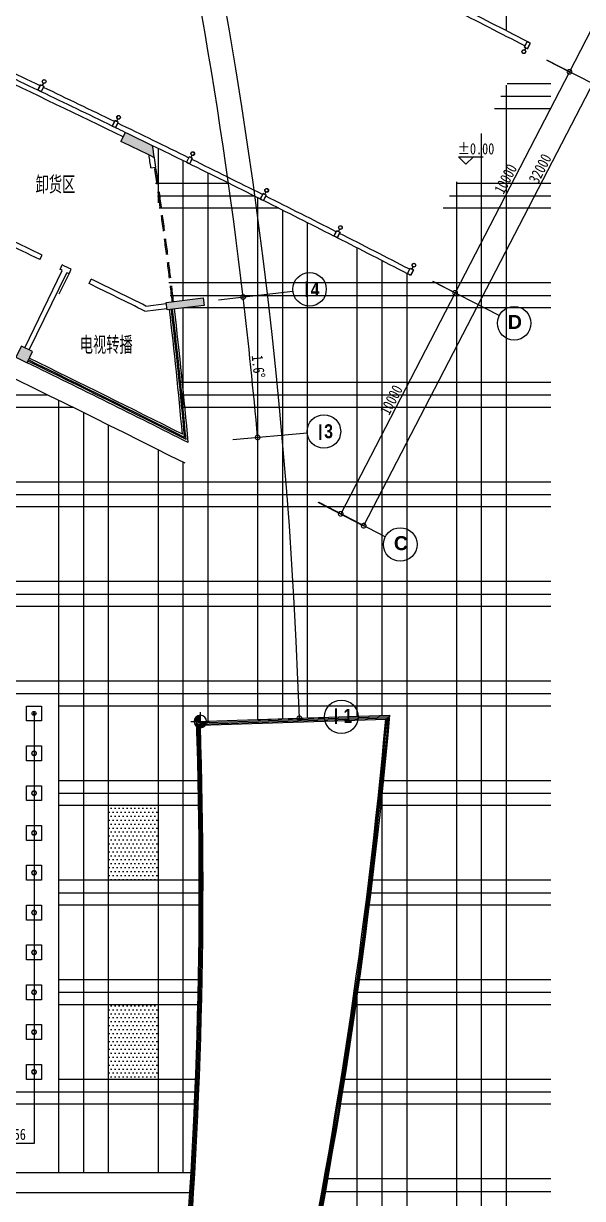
# Model space of a CAD drawing. Extents: x 23317406 to 24383751, y 42324270 to 43451021.
# Drawn here: x 24083895 to 24106376, y 43302981 to 43350191 of the extents above; entities that cross this region are included whole.
import ezdxf

# ---------------------------------------------------------------- set-up
doc = ezdxf.new("R2010")
doc.units = 0
doc.header["$MEASUREMENT"] = 0
doc.linetypes.add('HIDDEN', pattern=[9.525, 6.35, -3.175])
doc.layers.get('0').update_dxf_attribs({"linetype": 'CONTINUOUS'})
doc.layers.get('DEFPOINTS').update_dxf_attribs({"linetype": 'CONTINUOUS'})
for name, color, linetype in [('墙', 7, 'CONTINUOUS'), ('座位', 253, 'CONTINUOUS'), ('散水', 9, 'CONTINUOUS'), ('柱填充', 8, 'CONTINUOUS'), ('柱形', 7, 'CONTINUOUS'), ('标注', 7, 'CONTINUOUS'), ('栏杆', 146, 'CONTINUOUS'), ('汉字', 7, 'CONTINUOUS'), ('辅助件', 9, 'CONTINUOUS'), ('门窗', 7, 'CONTINUOUS'), ('隔墙', 7, 'CONTINUOUS')]:
    doc.layers.add(name, color=color, linetype=linetype)
doc.styles.add('KSHZ', font='ROMANS.shx', dxfattribs={"height": 800, "bigfont": 'dfhz.shx'})
doc.styles.add('Q1', font='SimSun.ttf', dxfattribs={"width": 0.8, "height": 450})
doc.styles.add('Q200', font='SimSun.ttf', dxfattribs={"width": 0.8, "height": 450})
doc.styles.add('T-SG-01$0$Arial', font='ARIALBD.TTF')
doc.dimstyles.new('Q2', dxfattribs={"dimscale": 150, "dimtxt": 2.5, "dimasz": 2.5, "dimexe": 0, "dimexo": 0, "dimgap": 0.5, "dimtad": 1, "dimdec": 4, "dimdsep": 46, "dimtxsty": 'Q200', "dimblk1": 'DOTSMALL', "dimblk2": 'DOTSMALL', "dimsah": 1, "dimcen": 2.5, "dimadec": 0, "dimazin": 0, "dimtfac": 1, "dimtdec": 3, "dimtmove": 2, "dimatfit": 3, "dimldrblk": 'DOTSMALL', "dimfxl": 1, "dimtolj": 1, "dimtzin": 10, "dimarcsym": 0})

# ---------------------------------------------------------------- blocks, each defined once
blk = doc.blocks.new('A$C78551AF3')
for points in [[(1500, 2500), (1500, 1500), (2500, 1500, 0.4142136)], [(500, 1500, 0.4142136), (1500, 500), (1500, 1500)]]:
    blk.add_hatch(color=256).paths.add_polyline_path(points)
for p, q in [((1500, 0), (1500, 3000)), ((0, 1500), (3000, 1500))]:
    blk.add_line(p, q)
blk.add_circle((1500, 1500), 1000)
blk = doc.blocks.new('A$C5D383393')
at = {"xscale": 0.25, "yscale": 0.25, "zscale": 0.25}
blk.add_blockref('A$C78551AF3', (0, 0), dxfattribs=at)
blk = doc.blocks.new('_DOTSMALL')
at = {"color": 0, "linetype": 'ByBlock', "const_width": 0.5}
blk.add_lwpolyline([(-0.0625, 0, 1), (0.0625, 0, 1)], format="xyb", close=True, dxfattribs=at)
blk = doc.blocks.new('*D73')
at = {"color": 0, "linetype": 'ByBlock'}
for p, q in [((24110461, 43359377), (24111350, 43358919)), ((24111350, 43358919), (24105851, 43348252)), ((24104962, 43348711), (24105851, 43348252))]:
    blk.add_line(p, q, dxfattribs=at)
at = {"layer": 'DEFPOINTS', "color": 0, "linetype": 'ByBlock'}
for p in [(24110461, 43359377), (24104962, 43348711), (24105851, 43348252)]:
    blk.add_point(p, dxfattribs=at)
at = {"color": 0, "linetype": 'ByBlock', "xscale": 375, "yscale": 375, "zscale": 375}
for p, rotation in [((24111350, 43358919), 62.72798043540853), ((24105851, 43348252), 242.7279804354085)]:
    blk.add_blockref('_DOTSMALL', p, dxfattribs=dict(at, rotation=rotation))
at = {"color": 0, "linetype": 'ByBlock', "insert": (24108334, 43353723), "char_height": 450, "attachment_point": 5, "rotation": 62.728, "style": 'Q200'}
blk.add_mtext('\\A1;12000', dxfattribs=at)
blk = doc.blocks.new('*D72')
at = {"color": 0, "linetype": 'ByBlock'}
for p, q in [((24104943, 43348720), (24105850, 43348251)), ((24105850, 43348251), (24101252, 43339371)), ((24100346, 43339840), (24101252, 43339371))]:
    blk.add_line(p, q, dxfattribs=at)
at = {"layer": 'DEFPOINTS', "color": 0, "linetype": 'ByBlock'}
for p in [(24104943, 43348720), (24100346, 43339840), (24101252, 43339371)]:
    blk.add_point(p, dxfattribs=at)
at = {"color": 0, "linetype": 'ByBlock', "xscale": 375, "yscale": 375, "zscale": 375}
for p, rotation in [((24105850, 43348251), 62.62661187340087), ((24101252, 43339371), 242.6266118734009)]:
    blk.add_blockref('_DOTSMALL', p, dxfattribs=dict(at, rotation=rotation))
at = {"color": 0, "linetype": 'ByBlock', "insert": (24103285, 43343949), "char_height": 450, "attachment_point": 5, "rotation": 62.6266, "style": 'Q200'}
blk.add_mtext('\\A1;10000', dxfattribs=at)
blk = doc.blocks.new('*D71')
at = {"color": 0, "linetype": 'ByBlock'}
for p, q in [((24100380, 43339822), (24101252, 43339370)), ((24101252, 43339370), (24096651, 43330492)), ((24095779, 43330943), (24096651, 43330492))]:
    blk.add_line(p, q, dxfattribs=at)
at = {"layer": 'DEFPOINTS', "color": 0, "linetype": 'ByBlock'}
for p in [(24100380, 43339822), (24095779, 43330943), (24096651, 43330492)]:
    blk.add_point(p, dxfattribs=at)
at = {"color": 0, "linetype": 'ByBlock', "xscale": 375, "yscale": 375, "zscale": 375}
for p, rotation in [((24101252, 43339370), 62.60633861720835), ((24096651, 43330492), 242.6063386172083)]:
    blk.add_blockref('_DOTSMALL', p, dxfattribs=dict(at, rotation=rotation))
at = {"color": 0, "linetype": 'ByBlock', "insert": (24098685, 43335069), "char_height": 450, "attachment_point": 5, "rotation": 62.6063, "style": 'Q200'}
blk.add_mtext('\\A1;10000', dxfattribs=at)
blk = doc.blocks.new('*D70')
at = {"color": 0, "linetype": 'ByBlock'}
for p, q in [((24110461, 43359377), (24112297, 43358425)), ((24112297, 43358425), (24097574, 43330014)), ((24095738, 43330965), (24097574, 43330014))]:
    blk.add_line(p, q, dxfattribs=at)
at = {"layer": 'DEFPOINTS', "color": 0, "linetype": 'ByBlock'}
for p in [(24110461, 43359377), (24095738, 43330965), (24097574, 43330014)]:
    blk.add_point(p, dxfattribs=at)
at = {"color": 0, "linetype": 'ByBlock', "xscale": 375, "yscale": 375, "zscale": 375}
for p, rotation in [((24112297, 43358425), 62.60633861721945), ((24097574, 43330014), 242.6063386172194)]:
    blk.add_blockref('_DOTSMALL', p, dxfattribs=dict(at, rotation=rotation))
at = {"color": 0, "linetype": 'ByBlock', "insert": (24104669, 43344357), "char_height": 450, "attachment_point": 5, "rotation": 62.6063, "style": 'Q200'}
blk.add_mtext('\\A1;32000', dxfattribs=at)
blk = doc.blocks.new('*D69')
at = {"color": 0, "linetype": 'ByBlock'}
blk.add_arc((23891114, 43315516), 203000, 5.1, 6.7, dxfattribs=at)
at = {"layer": 'DEFPOINTS', "color": 0, "linetype": 'ByBlock'}
for p in [(24094728, 43339435), (24091735, 43339083), (24093134, 43335442), (24092315, 43333472), (24095303, 43333739)]:
    blk.add_point(p, dxfattribs=at)
at = {"color": 0, "linetype": 'ByBlock', "xscale": 375, "yscale": 375, "zscale": 375}
for p, rotation in [((24092728, 43339200), 96.70000000005588), ((24093311, 43333561), 275.1000000001488)]:
    blk.add_blockref('_DOTSMALL', p, dxfattribs=dict(at, rotation=rotation))
at = {"color": 0, "linetype": 'ByBlock', "insert": (24093338, 43336413), "char_height": 450, "attachment_point": 5, "rotation": 275.9, "style": 'Q200'}
blk.add_mtext('\\A1;1.6°', dxfattribs=at)
blk = doc.blocks.new('*D68')
at = {"color": 0, "linetype": 'ByBlock'}
blk.add_arc((23891114, 43315516), 203000, 6.7, 13.6, dxfattribs=at)
at = {"layer": 'DEFPOINTS', "color": 0, "linetype": 'ByBlock'}
for p in [(24090367, 43363720), (24087451, 43363014), (24091615, 43347272), (24094728, 43339435), (24091735, 43339083)]:
    blk.add_point(p, dxfattribs=at)
at = {"color": 0, "linetype": 'ByBlock', "xscale": 375, "yscale": 375, "zscale": 375}
for p, rotation in [((24088423, 43363249), 103.5999999998295), ((24092728, 43339200), 276.7000000005907)]:
    blk.add_blockref('_DOTSMALL', p, dxfattribs=dict(at, rotation=rotation))
at = {"color": 0, "linetype": 'ByBlock', "insert": (24091233, 43351342), "char_height": 450, "attachment_point": 5, "rotation": 280.15, "style": 'Q200'}
blk.add_mtext('\\A1;6.9°', dxfattribs=at)
blk = doc.blocks.new('*D57')
at = {"color": 0, "linetype": 'ByBlock'}
for p, q in [((24067622, 43415786), (24068480, 43416273)), ((24093003, 43322213), (24094989, 43322279))]:
    blk.add_line(p, q, dxfattribs=at)
blk.add_arc((23891114, 43315516), 203987, 1.9, 29.6, dxfattribs=at)
at = {"layer": 'DEFPOINTS', "color": 0, "linetype": 'ByBlock'}
for p in [(24067622, 43415786), (24065013, 43414304), (24091262, 43354904), (24091005, 43322147), (24093003, 43322213)]:
    blk.add_point(p, dxfattribs=at)
at = {"color": 0, "linetype": 'ByBlock', "xscale": 375, "yscale": 375, "zscale": 375}
for p, rotation in [((24068480, 43416273), 119.5999999999897), ((24094989, 43322279), 271.8999999989299)]:
    blk.add_blockref('_DOTSMALL', p, dxfattribs=dict(at, rotation=rotation))
at = {"color": 0, "linetype": 'ByBlock', "insert": (24087731, 43370967), "char_height": 450, "attachment_point": 5, "rotation": 285.75, "style": 'Q200'}
blk.add_mtext('\\A1;27.7°', dxfattribs=at)
blk = doc.blocks.new('M100')
at = {"layer": '门窗'}
blk.add_line((0, 1000), (0, 0), dxfattribs=at)
blk = doc.blocks.new('A$C3B131FE0')
at = {"layer": '门窗', "xscale": 0.8999999999999999, "yscale": 0.8999999999999999, "zscale": 0.8999999999999999, "rotation": 154.1173299468511}
blk.add_blockref('M100', (898, 810), dxfattribs=at)

msp = doc.modelspace()

# ---------------------------------------------------------------- hatches: boundary and pattern name
at = {"layer": '座位'}
h = msp.add_hatch(dxfattribs=at)
h.set_pattern_fill('DOTS', color=251, scale=100, style=0)
h.set_pattern_definition([(0, (497811.5, 479338.13), (79.375, 158.75), [0, -158.75])])
h.paths.add_polyline_path([(24089320.00002, 43318768.01505), (24087320.00002, 43318768.01505), (24087320.00002, 43315768.01505), (24089320.00002, 43315768.01505)])
h.paths.add_polyline_path([(24089320.00002, 43307768.01505), (24089320.00002, 43310768.01505), (24087320.00002, 43310768.01505), (24087320.00002, 43307768.01505)])
at = {"layer": '柱填充'}
h = msp.add_hatch(color=256, dxfattribs=at)
edge = h.paths.add_edge_path()
edge.add_arc((23891114.49993, 43315515.50231), 200200, 8.4113453366, 8.5503360365)
edge.add_arc((23850578.58196, 42857442.58139), 543022.67138, 63.9453582508, 64.0743780524)
edge.add_line((24087990.27441, 43345816.73091), (24087815.39281, 43345456.98597))
edge.add_arc((23850578.58196, 42857442.58139), 542622.67138, 63.9162865199, 64.0743780521, ccw=False)
msp.add_hatch(color=256, dxfattribs=at).paths.add_polyline_path([(24089666.81338, 43338689.00706), (24089631.81216, 43338986.95825), (24091121.42478, 43339162.70112), (24091156.60064, 43338863.26323)])

# ---------------------------------------------------------------- linework, layer by layer
for p, q in [((24107609.90579, 43347345.7303), (24104943.38246, 43348720.37693)), ((24103027.74273, 43338457.30443), (24100361.21941, 43339831.95106)), ((24091734.97113, 43339082.9912), (24094727.77487, 43339434.56484)), ((24092314.79514, 43333472.15027), (24095302.91833, 43333738.83316)), ((24098445.562, 43329568.84425), (24095779.03867, 43330943.49088)), ((24093003.44355, 43322212.84834), (24096001.79419, 43322312.31388))]:
    msp.add_line(p, q)
at = {"color": 2}
for centre in [(24095398.24055, 43339512.67759), (24103627.71048, 43338148.00894), (24095975.30365, 43333798.19496), (24099045.52975, 43329259.54876), (24096676.42309, 43322334.69362)]:
    msp.add_circle(centre, 675, dxfattribs=at)
at = {"layer": 'DEFPOINTS', "color": 0, "linetype": 'ByBlock'}
for p in [(24094727.92586, 43339433.28485), (24095303.07191, 43333737.12156)]:
    msp.add_point(p, dxfattribs=at)
at = {"layer": '墙'}
for p, q in [((24089019.65774, 43344386.74251), (24089217.5629, 43344415.61375)), ((24084556.39869, 43340702.69388), (24084643.55381, 43340882.70494)), ((24085365.96878, 43340309.89032), (24085453.42546, 43340489.75507)), ((24085725.56613, 43340134.87559), (24085813.15676, 43340314.67514)), ((24086534.18297, 43339740.11341), (24086622.0748, 43339919.76592)), ((24088779.53868, 43338635.12005), (24089660.97984, 43338738.66559)), ((24088815.10536, 43338840.67344), (24089637.64569, 43338937.29972))]:
    msp.add_line(p, q, dxfattribs=at)
at = {"layer": '墙', "ltscale": 5000}
for p, q in [((24083946.0588, 43337164.02073), (24085455.86359, 43340266.16989)), ((24084125.89096, 43337076.49706), (24085635.69575, 43340178.64623))]:
    msp.add_line(p, q, dxfattribs=at)
at = {"layer": '墙'}
for points in [[(24084620.00002, 43322168.01505), (24084020.00002, 43322168.01505), (24084020.00002, 43322768.01505), (24084620.00002, 43322768.01505)], [(24084620.00002, 43320568.01505), (24084020.00002, 43320568.01505), (24084020.00002, 43321168.01505), (24084620.00002, 43321168.01505)], [(24084620.00002, 43318968.01505), (24084020.00002, 43318968.01505), (24084020.00002, 43319568.01505), (24084620.00002, 43319568.01505)], [(24084620.00002, 43317368.01505), (24084020.00002, 43317368.01505), (24084020.00002, 43317968.01505), (24084620.00002, 43317968.01505)], [(24084620.00002, 43315768.01505), (24084020.00002, 43315768.01505), (24084020.00002, 43316368.01505), (24084620.00002, 43316368.01505)], [(24084620.00002, 43314168.01505), (24084020.00002, 43314168.01505), (24084020.00002, 43314768.01505), (24084620.00002, 43314768.01505)], [(24084620.00002, 43312568.01505), (24084020.00002, 43312568.01505), (24084020.00002, 43313168.01505), (24084620.00002, 43313168.01505)], [(24084620.00002, 43310968.01505), (24084020.00002, 43310968.01505), (24084020.00002, 43311568.01505), (24084620.00002, 43311568.01505)], [(24084620.00002, 43309368.01505), (24084020.00002, 43309368.01505), (24084020.00002, 43309968.01505), (24084620.00002, 43309968.01505)], [(24084620.00002, 43307768.01505), (24084020.00002, 43307768.01505), (24084020.00002, 43308368.01505), (24084620.00002, 43308368.01505)]]:
    msp.add_lwpolyline(points, close=True, dxfattribs=at)
for centre in [(24084320.00002, 43322468.01505), (24084320.00002, 43320868.01505), (24084320.00002, 43319268.01505), (24084320.00002, 43317668.01505), (24084320.00002, 43316068.01505), (24084320.00002, 43314468.01505), (24084320.00002, 43312868.01505), (24084320.00002, 43311268.01505), (24084320.00002, 43309668.01505), (24084320.00002, 43308068.01505)]:
    msp.add_circle(centre, 80, dxfattribs=at)
at = {"layer": '墙', "ltscale": 5000}
for start, end in [(67.1172342395, 67.1172342395), (66.2587266313, 66.2587266313), (64.4772342395, 64.4772342395), (64.9387266313, 64.9387266313)]:
    msp.add_arc((23850578.58196, 42857442.58139), 533172.67138, start, end, dxfattribs=at)
at = {"layer": '墙'}
for centre, radius, start, end in [((23850634.74669, 42857737.27781), 530172.67138, 79.4743453394, 79.4743453394), ((23850639.30178, 42857736.37231), 530172.67138, 78.1227654233, 78.1227654233), ((23850644.55659, 42857735.23786), 530172.67138, 77.5606287088, 77.5606287088), ((23850649.0789, 42857734.18074), 530172.67138, 76.2090487927, 76.2090487927), ((23850578.58196, 42857442.58139), 542822.67138, 64.0743683262, 65.3416016747), ((23850578.58196, 42857442.58139), 543022.67138, 64.4858938867, 64.8200669841), ((23850578.58196, 42857442.58139), 543022.67138, 64.1358938867, 64.4700669841), ((23847561.08925, 42851229.0684), 549930.131, 64.0746553255, 64.1197799802), ((23891114.49993, 43315515.50231), 200000, 8.2999999999, 8.4507067897), ((23891114.49993, 43315515.50231), 200200, 8.2999999999, 8.4113453366), ((23850578.58196, 42857442.58139), 536922.67138, 64.1653411483, 64.4986515773), ((23850578.58196, 42857442.58139), 537122.67138, 64.1653411483, 64.477313267), ((23850578.58196, 42857442.58139), 536922.67138, 64.0586515773, 64.0693187449), ((23850578.58196, 42857442.58139), 537122.67138, 64.0266421259, 64.0693187449), ((23850578.58196, 42857442.58139), 536922.67138, 64.0266421259, 64.0373092936), ((23850578.58196, 42857442.58139), 536922.67138, 63.6635714639, 63.9306197225), ((23850578.58196, 42857442.58139), 537122.67138, 63.6698988976, 63.9306197225)]:
    msp.add_arc(centre, radius, start, end, dxfattribs=at)
at = {"layer": '座位', "color": 251}
for p, q in [((24103320.00002, 43349894.73473), (24103320.00002, 43385105.78426)), ((24103320.00002, 43296953.5386), (24103320.00002, 43347707.4047)), ((24105095.25057, 43347768.01505), (24103351.24588, 43347768.01505)), ((24105095.25057, 43346768.01505), (24102835.72568, 43346768.01505)), ((24089320.00002, 43342985.29904), (24089320.00002, 43345168.07481)), ((24091320.00002, 43322157.00277), (24091320.00002, 43344183.9822)), ((24092159.19833, 43343768.01505), (24089209.94541, 43343768.01505)), ((24092159.19833, 43343768.01505), (24089739.3363, 43343768.01505)), ((24105095.25057, 43343768.01505), (24101289.16509, 43343768.01505)), ((24101320.00002, 43296953.5386), (24101320.00002, 43343827.82828)), ((24093320.00002, 43322223.3496), (24093320.00002, 43343189.66125)), ((24094161.92513, 43342768.01505), (24089349.99258, 43342768.01505)), ((24094161.92513, 43342768.01505), (24090342.28504, 43342768.01505)), ((24105095.25057, 43342768.01505), (24100773.6449, 43342768.01505)), ((24095320.00002, 43322289.69643), (24095320.00002, 43342185.04901)), ((24097320.00002, 43322356.04327), (24097320.00002, 43341170.08138)), ((24099320.00002, 43296953.5386), (24099320.00002, 43340144.69302)), ((24105095.25057, 43339768.01505), (24089739.3363, 43339768.01505)), ((24105095.25057, 43338768.01505), (24090342.28504, 43338768.01505)), ((24105095.25057, 43335768.01505), (24090186.96343, 43335768.01505)), ((24085320.00002, 43323268.01505), (24085320.00002, 43335045.15551)), ((24085883.02846, 43334768.01505), (24051654.34471, 43334768.01505)), ((24105095.25057, 43334768.01505), (24090286.16145, 43334768.01505)), ((24087320.00002, 43304028), (24087320.00002, 43334056.94661)), ((24089320.00002, 43304028), (24089320.00002, 43333058.27443)), ((24105095.25057, 43331768.01505), (24051984.9254, 43331768.01505)), ((24105095.25057, 43330768.01505), (24078320.00002, 43330768.01505)), ((24105095.25057, 43327768.01505), (24078320.00002, 43327768.01505)), ((24105095.25057, 43326768.01505), (24078320.00002, 43326768.01505)), ((24105095.25057, 43323768.01505), (24078320.00002, 43323768.01505)), ((24105095.25057, 43322768.01505), (24085320.00002, 43322768.01505)), ((24090982.95932, 43319768.01505), (24085320.00002, 43319768.01505)), ((24105095.25057, 43319768.01505), (24098376.5551, 43319768.01505)), ((24090982.95932, 43318768.01505), (24085320.00002, 43318768.01505)), ((24105095.25057, 43318768.01505), (24098272.37768, 43318768.01505)), ((24090982.95932, 43315768.01505), (24085320.00002, 43315768.01505)), ((24105095.25057, 43315768.01505), (24097931.41967, 43315768.01505)), ((24090982.95932, 43314768.01505), (24085320.00002, 43314768.01505)), ((24105095.25057, 43314768.01505), (24097808.2665, 43314768.01505)), ((24090982.95932, 43311768.01505), (24085320.00002, 43311768.01505)), ((24105095.25057, 43311768.01505), (24097410.19005, 43311768.01505)), ((24097320.00002, 43296953.5386), (24097320.00002, 43311130.1453)), ((24090908.10309, 43310768.01505), (24085320.00002, 43310768.01505)), ((24105095.25057, 43310768.01505), (24097267.92917, 43310768.01505)), ((24090814.27194, 43307768.01505), (24085320.00002, 43307768.01505)), ((24105095.25057, 43307768.01505), (24096812.3056, 43307768.01505)), ((24085320.00002, 43304028), (24085320.00002, 43307268.01505)), ((24090772.96823, 43306768.01505), (24048191.15737, 43306768.01505)), ((24105095.25057, 43306768.01505), (24096650.78302, 43306768.01505)), ((24105095.25057, 43303768.01505), (24096137.11642, 43303768.01505))]:
    msp.add_line(p, q, dxfattribs=at)
at = {"layer": '座位'}
for p, q in [((24103093.48578, 43347268.01505), (24105095.25057, 43347268.01505)), ((24102320.00002, 43296953.5386), (24102320.00002, 43345767.61649)), ((24090320.00002, 43339068.1499), (24090320.00002, 43344677.30316)), ((24089280.61216, 43343268.01505), (24093163.14379, 43343268.01505)), ((24101031.40499, 43343268.01505), (24105095.25057, 43343268.01505)), ((24094320.00002, 43322256.52302), (24094320.00002, 43342688.64552)), ((24098320.00002, 43322389.21668), (24098320.00002, 43340658.69392)), ((24089799.74884, 43339268.01505), (24105095.25057, 43339268.01505)), ((24090320.00002, 43334414.6751), (24090320.00002, 43338765.40844)), ((24051582.91434, 43335268.01505), (24084866.02744, 43335268.01505)), ((24090237.19637, 43335268.01505), (24105095.25057, 43335268.01505)), ((24086320.00002, 43304028), (24086320.00002, 43334552.35489)), ((24090320.00002, 43304028), (24090320.00002, 43332554.99401)), ((24062320.00002, 43331268.01505), (24105095.25057, 43331268.01505)), ((24078320.00002, 43327268.01505), (24105095.25057, 43327268.01505)), ((24062320.00002, 43323268.01505), (24105095.25057, 43323268.01505)), ((24085320.00002, 43307268.01505), (24085320.00002, 43323268.01505)), ((24085320.00002, 43319268.01505), (24090929.26702, 43319268.01505)), ((24098320.00002, 43296953.5386), (24098320.00002, 43319219.52108)), ((24098325.05754, 43319268.01505), (24105095.25057, 43319268.01505)), ((24085320.00002, 43315268.01505), (24090964.34669, 43315268.01505)), ((24097870.43803, 43315268.01505), (24105095.25057, 43315268.01505)), ((24085320.00002, 43311268.01505), (24090919.3581, 43311268.01505)), ((24097339.65902, 43311268.01505), (24105095.25057, 43311268.01505)), ((24048389.99645, 43307268.01505), (24090794.24716, 43307268.01505)), ((24096732.14888, 43307268.01505), (24105095.25057, 43307268.01505)), ((24096047.24633, 43303268.01505), (24105095.25057, 43303268.01505))]:
    msp.add_line(p, q, dxfattribs=at)
at = {"layer": '散水', "ltscale": 5000}
msp.add_arc((23850578.58196, 42857442.58139), 532172.67138, 63.2160337812, 67.911082889, dxfattribs=at)
at = {"layer": '柱填充'}
msp.add_solid([(24083811.18467, 43337229.66348), (24084260.76509, 43337010.85432), (24083592.37548, 43336780.08302), (24084041.95588, 43336561.27386)], dxfattribs=at)
at = {"layer": '柱形'}
for p, q in [((24104094.05295, 43349215.45058), (24104048.23139, 43349126.56647)), ((24104099.38599, 43349212.70129), (24104053.56444, 43349123.81718)), ((24084692.30513, 43347794.11308), (24084649.21933, 43347703.87111)), ((24084697.71965, 43347791.52794), (24084654.63385, 43347701.28596)), ((24087683.30551, 43346354.85376), (24087639.66927, 43346264.87667)), ((24087688.70414, 43346352.23559), (24087645.0679, 43346262.25849)), ((24087990.27441, 43345816.73091), (24087815.39281, 43345456.98597)), ((24090665.45821, 43344897.35043), (24090621.27315, 43344807.64157)), ((24090670.84075, 43344894.69933), (24090626.65568, 43344804.99046)), ((24093638.65195, 43343421.65747), (24093593.91971, 43343332.22019)), ((24093644.01819, 43343418.97354), (24093599.28595, 43343329.53626)), ((24096602.77577, 43341927.82995), (24096557.49803, 43341838.66759)), ((24096608.12551, 43341925.11328), (24096562.84777, 43341835.95093)), ((24099557.71907, 43340415.92361), (24099511.89752, 43340327.0395)), ((24099563.05212, 43340413.17432), (24099517.23056, 43340324.2902)), ((24089631.81216, 43338986.95825), (24091121.42478, 43339162.70112)), ((24091121.42478, 43339162.70112), (24091156.60064, 43338863.26323)), ((24089666.81338, 43338689.00706), (24089631.81216, 43338986.95825)), ((24091156.60064, 43338863.26323), (24089666.81338, 43338689.00706))]:
    msp.add_line(p, q, dxfattribs=at)
for points in [[(24104277.93644, 43349401.92005, 0.0000338739), (24104144.60794, 43349470.64786), (24104030.05406, 43349248.43758, -0.0000677785), (24104163.38022, 43349179.70525)], [(24104269.85418, 43349399.33646, 0.0000311642), (24104147.19197, 43349462.56605), (24104038.13675, 43349251.02203, -0.0000623556), (24104160.79683, 43349187.78829)], [(24084611.89136, 43347444.65457, 0.0000690579), (24084476.52839, 43347509.28326), (24084584.24288, 43347734.88821, -0.0000690261), (24084719.60585, 43347670.25952)], [(24084609.06233, 43347452.65496, 0.0000635325), (24084484.5284, 43347512.11335), (24084587.07259, 43347726.88926, -0.0000635047), (24084711.60652, 43347667.43086)], [(24087465.79289, 43346071.34736, -0.0000690579), (24087600.75854, 43346005.89299), (24087709.84915, 43346230.83574, 0.0000690261), (24087574.8835, 43346296.2901)], [(24087473.81004, 43346074.12852, -0.0000635325), (24087597.97843, 43346013.91051), (24087701.83269, 43346228.056, 0.0000635047), (24087577.6643, 43346288.27402)], [(24090446.21782, 43344615.17801, -0.0000690579), (24090580.78111, 43344548.90041), (24090691.24377, 43344773.17257, 0.0000690261), (24090556.68048, 43344839.45017)], [(24090454.2518, 43344617.91015, -0.0000635325), (24090578.05004, 43344556.93476), (24090683.21049, 43344770.44186, 0.0000635047), (24090559.41226, 43344831.41725)], [(24093417.69196, 43343140.82957, -0.0000690579), (24093551.84788, 43343073.73121), (24093663.67847, 43343297.32442, 0.0000690261), (24093529.52255, 43343364.42277)], [(24093425.74249, 43343143.51259, -0.0000635325), (24093549.16593, 43343081.7821), (24093655.62866, 43343294.64282, 0.0000635047), (24093532.20521, 43343356.37331)], [(24096513.84797, 43341580.44044, 0.0000690579), (24096380.10443, 43341648.35705), (24096493.29879, 43341871.26295, -0.0000690261), (24096627.04232, 43341803.34634)], [(24096511.21526, 43341588.50755, 0.0000635325), (24096388.1712, 43341650.99083), (24096495.93222, 43341863.19725, -0.0000635047), (24096618.97628, 43341800.71397)], [(24099466.67086, 43340069.0838, 0.0000690579), (24099333.3447, 43340137.81614), (24099447.89858, 43340360.02642, -0.0000690261), (24099581.22475, 43340291.29408)], [(24099464.08748, 43340077.16685, 0.0000635325), (24099341.4274, 43340140.4006), (24099450.4827, 43340351.94478, -0.0000635047), (24099573.14278, 43340288.71104)]]:
    msp.add_lwpolyline(points, format="xyb", close=True, dxfattribs=at)
msp.add_lwpolyline([(24084260.76509, 43337010.85432), (24083811.18467, 43337229.66348), (24083592.37548, 43336780.08302), (24084041.9559, 43336561.27385)], close=True, dxfattribs=at)
for centre, radius in [((24104016.53175, 43349058.52874), 75), ((24104016.53175, 43349058.52874), 69), ((24084727.32673, 43347860.50199), 75), ((24084727.32673, 43347860.50199), 69), ((24087718.73201, 43346421.0275), 75), ((24087718.73201, 43346421.0275), 69), ((24090701.28828, 43344963.30653), 75), ((24090701.28828, 43344963.30653), 69), ((24093674.88424, 43343487.39346), 75), ((24093674.88424, 43343487.39346), 69), ((24096639.40895, 43341993.34339), 75), ((24096639.40895, 43341993.34339), 69), ((24099594.75176, 43340481.21205), 75), ((24099594.75176, 43340481.21205), 69)]:
    msp.add_circle(centre, radius, dxfattribs=at)
for centre, radius, start, end in [((23850578.58196, 42857442.58139), 543022.67138, 63.9453582508, 64.0743780524), ((23850578.58196, 42857442.58139), 542622.67138, 63.9162865199, 64.0743780521), ((23891114.49993, 43315515.50231), 200200, 8.4113453366, 8.5503360365)]:
    msp.add_arc(centre, radius, start, end, dxfattribs=at)
at = {"layer": '栏杆'}
for p, q in [((24090906.2496, 43322093.24975), (24098573.28544, 43322347.59152)), ((24090957.86113, 43322044.93437), (24098518.42847, 43322295.74422))]:
    msp.add_line(p, q, dxfattribs=at)
for centre, radius, start, end in [((23884578.56024, 43341535.5124), 214803.24927, 348.0213056346, 354.861172549), ((23884578.56024, 43341535.5124), 214853.24927, 348.0241346036, 354.8762536053), ((23891114.49993, 43315515.50231), 199900, 354.672053668, 1.8856688893), ((23891114.49993, 43315515.50231), 199950, 354.6733898398, 1.8713449452)]:
    msp.add_arc(centre, radius, start, end, dxfattribs=at)
at = {"layer": '汉字', "color": 0}
for p, q in [((24101385.46725, 43344836.75732), (24102374.22711, 43344836.75732)), ((24101385.46725, 43344836.75732), (24101685.46725, 43344536.75732)), ((24101985.46725, 43344836.75732), (24101685.46725, 43344536.75732))]:
    msp.add_line(p, q, dxfattribs=at)
at = {"layer": '辅助件'}
for p, q in [((24090854.62558, 43322141.56471), (24098628.12744, 43322399.43832)), ((24091009.46017, 43321996.61859), (24098463.5565, 43322243.89643)), ((24090645.48697, 43304228), (24090695.56689, 43304228)), ((24090745.64677, 43304228), (24090784.32061, 43304228)), ((24074020, 43304028), (24090634.07238, 43304028)), ((24090598.62157, 43303428), (24090648.71325, 43303428)), ((24090698.80489, 43303428), (24090736.68628, 43303428)), ((24074020, 43303228), (24090586.40217, 43303228))]:
    msp.add_line(p, q, dxfattribs=at)
for centre, radius, start, end in [((23891114.49993, 43315515.50231), 199850, 354.6707168247, 1.8999999999), ((23884578.56024, 43341535.5124), 214753.24927, 348.0184753186, 354.8460839799), ((23884578.56024, 43341535.5124), 214903.24927, 348.0269622267, 354.8913271552), ((23891114.49993, 43315515.50231), 200000, 354.6747253406, 1.8570281612)]:
    msp.add_arc(centre, radius, start, end, dxfattribs=at)
at = {"layer": '门窗', "linetype": 'HIDDEN', "ltscale": 100}
for radius in [200150, 200200]:
    msp.add_arc((23891114.49993, 43315515.50231), radius, 6.7429789313, 8.2999999999, dxfattribs=at)
at = {"layer": '门窗'}
for radius, start, end in [(200000, 5.2142346812, 6.6570066727), (200075, 5.1755445054, 6.6570120746), (200125, 5.1497697844, 6.6570210687), (200200, 5.111135751, 6.6570210687)]:
    msp.add_arc((23891114.49993, 43315515.50231), radius, start, end, dxfattribs=at)
at = {"layer": '门窗', "ltscale": 5000}
for radius, start, end in [(532972.67138, 63.2440156743, 64.0211048634), (533047.67138, 63.2585239987, 64.0211048634), (533097.67138, 63.2681990803, 64.0211149448), (533172.67138, 63.28271601, 64.0211149448)]:
    msp.add_arc((23850578.58196, 42857442.58139), radius, start, end, dxfattribs=at)
at = {"layer": '隔墙'}
for radius, start, end in [(553522.67138, 62.7357437732, 63.0702170976), (553322.67138, 62.7357465793, 63.0702142915), (543222.67138, 64.4858909732, 64.8200698976), (543222.67138, 64.1358909732, 64.4700698976), (543222.67138, 63.7858909732, 64.1200698976), (543022.67138, 63.7858938867, 63.9453582508), (543022.67138, 63.4358938867, 63.7779804354), (543222.67138, 63.4358909732, 63.7700698976), (543022.67138, 63.0858938867, 63.4200669841), (543222.67138, 63.0858909732, 63.4200698976), (543022.67138, 62.7358938867, 63.0700669841), (543222.67138, 62.7358909732, 63.0700698976)]:
    msp.add_arc((23850578.58196, 42857442.58139), radius, start, end, dxfattribs=at)

# ---------------------------------------------------------------- block references
at = {"xscale": -1, "rotation": 180}
msp.add_blockref('A$C5D383393', (24090629.54274, 43322521.5381), dxfattribs=at)
at = {"layer": '汉字', "xscale": 375, "yscale": 375, "zscale": 375, "rotation": 90}
for p in [(24084320.00002, 43320868.01505), (24084320.00002, 43319268.01505), (24084320.00002, 43317668.01505), (24084320.00002, 43316068.01505), (24084320.00002, 43314468.01505), (24084320.00002, 43312868.01505), (24084320.00002, 43311268.01505), (24084320.00002, 43309668.01505), (24084320.00002, 43308068.01505)]:
    msp.add_blockref('_DOTSMALL', p, dxfattribs=at)
at = {"layer": '门窗', "xscale": -1, "rotation": 308.0959608708391}
msp.add_blockref('A$C3B131FE0', (24085642.18199, 43338928.8421), dxfattribs=at)

# ---------------------------------------------------------------- texts
at = {"color": 3, "style": 'T-SG-01$0$Arial'}
for s, height, p in [('Ⅰ', 637.5, (24094852.55324, 43339200.58988)), ('D', 562.5, (24103372.92197, 43337919.46942)), ('Ⅰ', 637.5, (24095394.12668, 43333452.41097)), ('C', 562.5, (24098790.74123, 43329031.00924)), ('Ⅰ', 637.5, (24096027.42583, 43322044.74348))]:
    msp.add_text(s, height=height, dxfattribs=at).set_placement(p)
at = {"color": 3, "style": 'T-SG-01$0$Arial', "width": 0.8}
for s, p in [('4', (24095444.14749, 43339226.84944)), ('3', (24095989.47663, 43333528.69795)), ('1', (24096766.66074, 43322092.26132))]:
    msp.add_text(s, height=562.5, dxfattribs=at).set_placement(p)
at = {"layer": '汉字', "color": 0, "style": 'Q1', "width": 0.8}
for s, p in [('%%p0.00', (24101358.57995, 43344934.19475)), ('15M高旗杆详苏J9508-2/56', (24078351.81078, 43305336.95096))]:
    msp.add_text(s, height=450, dxfattribs=at).set_placement(p)
at = {"layer": '汉字', "style": 'KSHZ', "width": 0.8}
for s, p in [('卸货区', (24084382.69484, 43343357.5241)), ('电视转播', (24086158.61254, 43336916.4381))]:
    msp.add_text(s, height=700, dxfattribs=at).set_placement(p)

# ---------------------------------------------------------------- dimensions: what is measured, and where the dimension line sits
at = {"layer": '标注'}
for base, line1, line2, picture, middle in [((24091262.18921, 43354903.85478), ((24065013.48583, 43414303.87562), (24067621.97061, 43415785.70122)), ((24091004.54311, 43322146.53798), (24093003.44355, 43322212.84834)), '*D57', (24087731.22401, 43370967.15347)), ((24091615.23307, 43347271.69871), ((24087450.62204, 43363014.20915), (24090366.50504, 43363719.63549)), ((24091734.97113, 43339082.9912), (24094727.77487, 43339434.56484)), '*D68', (24091232.80792, 43351342.20751)), ((24093134.10333, 43335442.36456), ((24091734.97113, 43339082.9912), (24094727.77487, 43339434.56484)), ((24092314.79514, 43333472.15027), (24095302.91833, 43333738.83316)), '*D69', (24093337.58265, 43336413.22504))]:
    dim = msp.add_angular_dim_2l(base=base, line1=line1, line2=line2, dimstyle='Q2', override={"dimadec": 4, "dimazin": 2}, dxfattribs=at)
    dim.commit()
    dim.dimension.update_dxf_attribs({"geometry": picture, "text_midpoint": middle})
for p1, p2, distance, picture, middle in [((24110460.83098, 43359376.72536), (24095737.56897, 43330964.98091), 2067.93295, '*D70', (24104668.88805, 43344357.42442)), ((24110460.83098, 43359376.72536), (24104962.25307, 43348710.64876), 1000, '*D73', (24108333.7308, 43353722.93618)), ((24100380.07261, 43339822.18913), (24095779.03867, 43330943.49088), 982.30613, '*D71', (24098685.35226, 43335068.90989))]:
    dim = msp.add_aligned_dim(p1=p1, p2=p2, distance=distance, dimstyle='Q2', override={"dimdec": 0}, dxfattribs=at)
    dim.commit()
    dim.dimension.update_dxf_attribs({"geometry": picture, "text_midpoint": middle})
dim = msp.add_aligned_dim(p1=(24104943.38246, 43348720.37693), p2=(24100345.5087, 43339840.08657), distance=1021.22897, dimstyle='Q2', dxfattribs=at)
dim.commit()
dim.dimension.update_dxf_attribs({"geometry": '*D72', "text_midpoint": (24103284.91785, 43343948.61978)})

# ---------------------------------------------------------------- leaders
at = {"layer": '汉字'}
msp.add_leader([(24084320.00002, 43322468.01505), (24084320.00002, 43305193.89474), (24078365.08393, 43305193.89474)], dimstyle='Q2', override={"dimdec": 0, "dimldrblk": 'DOTSMALL'}, dxfattribs=at)

doc.saveas('drawing.dxf')
